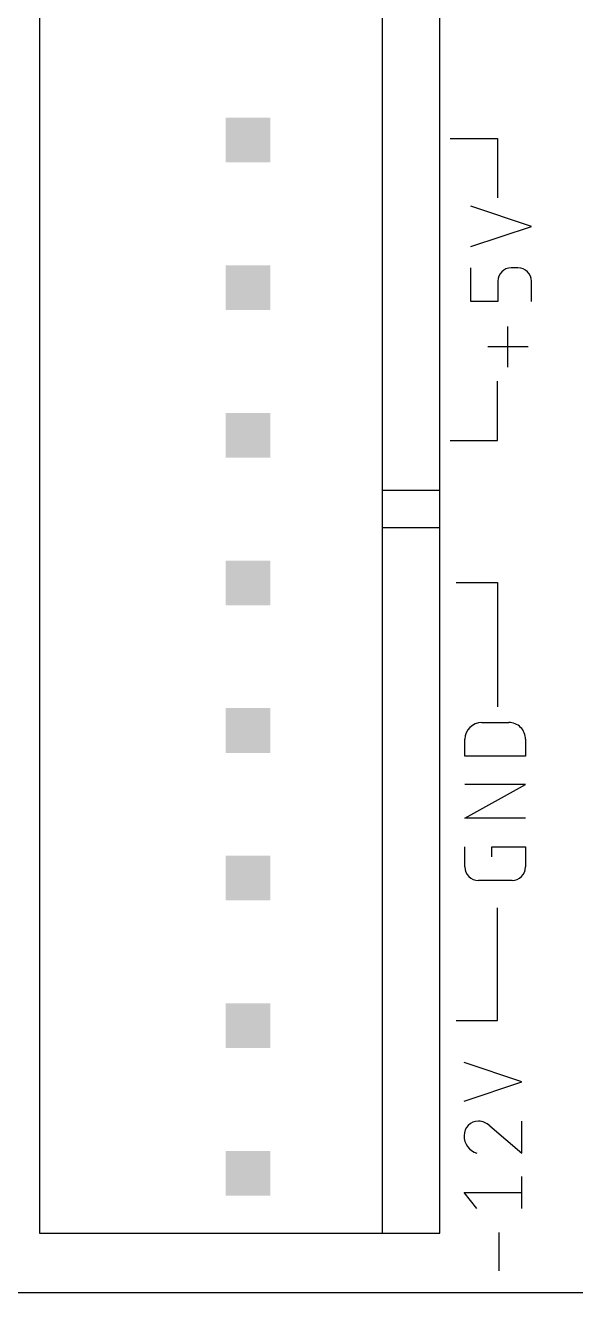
# Model space of a CAD drawing. Extents: x 0 to 94, y 0 to 124.
# Drawn here: x 50.03 to 64.8, y 0 to 34 of the extents above; entities that cross this region are included whole.
import ezdxf

# ---------------------------------------------------------------- set-up
doc = ezdxf.new("R2010")
doc.units = 0
for name, color, linetype in [('20', 30, 'CONTINUOUS'), ('21', 253, 'CONTINUOUS'), ('51', 253, 'CONTINUOUS')]:
    doc.layers.add(name, color=color, linetype=linetype)

# ---------------------------------------------------------------- blocks, each defined once
blk = doc.blocks.new('RECT')
blk.add_solid([(-0.5, -0.5), (0.5, -0.5), (-0.5, 0.5), (0.5, 0.5)])

msp = doc.modelspace()

# ---------------------------------------------------------------- linework, layer by layer
at = {"layer": '20'}
msp.add_line((0, 0), (94, 0), dxfattribs=at)
at = {"layer": '21'}
for p, q in [((50.41, 40.44), (50.41, 1.6)), ((59.61, 40.44), (59.61, 21.52)), ((61.16, 21.52), (61.16, 40.44)), ((61.4363, 30.9563), (62.7063, 30.9563)), ((62.7063, 30.9563), (62.7063, 29.3688)), ((63.6143, 28.6027), (61.9887, 29.1446)), ((61.9887, 28.0609), (63.6143, 28.6027)), ((61.9887, 26.588), (61.9887, 27.4912)), ((63.2531, 27.4912), (63.0724, 27.4912)), ((62.7112, 27.1299), (62.7112, 26.588)), ((63.6143, 26.588), (63.6143, 27.1299)), ((62.7112, 26.588), (61.9887, 26.588)), ((62.9821, 24.8304), (62.9821, 25.9141)), ((63.524, 25.3723), (62.4403, 25.3723)), ((62.7063, 22.86), (62.7063, 24.4475)), ((61.4363, 22.86), (62.7063, 22.86)), ((59.61, 21.52), (59.61, 20.52)), ((61.16, 21.52), (59.61, 21.52)), ((61.16, 20.52), (61.16, 21.52)), ((59.61, 20.52), (59.61, 1.6)), ((61.16, 20.52), (59.61, 20.52)), ((61.16, 1.6), (61.16, 20.52)), ((61.595, 19.05), (62.7063, 19.05)), ((62.7063, 19.05), (62.7063, 15.7163)), ((62.2815, 15.2951), (63.004, 15.2951)), ((61.83, 14.392), (61.83, 14.8436)), ((63.4556, 14.8436), (63.4556, 14.392)), ((63.4556, 14.392), (61.83, 14.392)), ((61.83, 12.7247), (63.4556, 13.6278)), ((63.4556, 13.6278), (61.83, 13.6278)), ((63.4556, 12.7247), (61.83, 12.7247)), ((61.83, 11.4186), (61.83, 11.9605)), ((62.5524, 11.6895), (62.5524, 11.9605)), ((62.5524, 11.9605), (63.4556, 11.9605)), ((63.4556, 11.9605), (63.4556, 11.4186)), ((63.0943, 11.0574), (62.1912, 11.0574)), ((62.7063, 7.3025), (62.7063, 10.3187)), ((61.595, 7.3025), (62.7063, 7.3025)), ((63.3554, 5.6569), (61.806, 6.1734)), ((61.806, 5.1405), (63.3554, 5.6569)), ((62.4946, 4.4716), (63.3554, 3.74)), ((63.3554, 3.74), (63.3554, 4.6007)), ((63.3554, 2.2534), (63.3554, 3.1142)), ((62.1503, 2.2534), (61.806, 2.6838)), ((61.806, 2.6838), (63.3554, 2.6838)), ((50.41, 1.6), (59.61, 1.6)), ((59.61, 1.6), (61.16, 1.6)), ((62.7529, 0.5816), (62.7529, 1.6146))]:
    msp.add_line(p, q, dxfattribs=at)
for centre, radius, start, end in [((63.0724, 27.1299), 0.3612, 90, 180), ((63.2531, 27.1299), 0.3612, 0, 90), ((62.2815, 14.8436), 0.4516, 90, 180), ((63.004, 14.8436), 0.4516, 359.9996, 90), ((62.1912, 11.4186), 0.3613, 180.001, 270), ((63.0943, 11.4186), 0.3612, 270, 0), ((62.1934, 4.2134), 0.3874, 90, 180), ((62.1934, 4.1847), 0.4161, 43.6036, 89.9999), ((62.3036, 4.2134), 0.4976, 179.9999, 252.0554)]:
    msp.add_arc(centre, radius, start, end, dxfattribs=at)

# ---------------------------------------------------------------- block references
at = {"layer": '51', "xscale": 1.2, "yscale": 1.2, "rotation": 270}
for p in [(56.01, 30.92), (56.01, 26.96), (56.01, 23), (56.01, 19.04), (56.01, 15.08), (56.01, 11.12), (56.01, 7.16), (56.01, 3.2)]:
    msp.add_blockref('RECT', p, dxfattribs=at)

doc.saveas('drawing.dxf')
